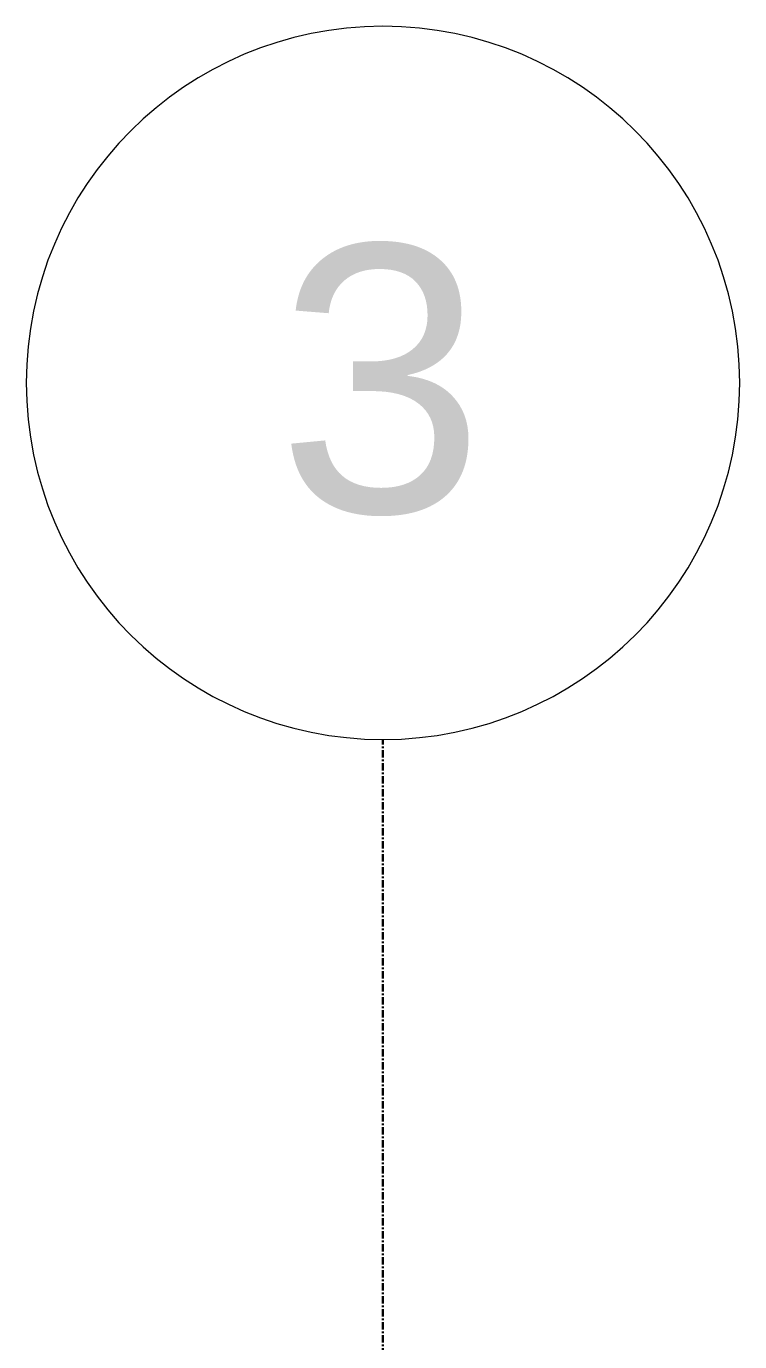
# Model space of a CAD drawing. Header units: inches. Extents: x 1718 to 6958, y -253 to 585.
# Drawn here: x 5894 to 5942, y 430 to 518.5 of the extents above; entities that cross this region are included whole.
import ezdxf

# ---------------------------------------------------------------- set-up
doc = ezdxf.new("R2010")
doc.units = ezdxf.units.IN
doc.header["$MEASUREMENT"] = 0
doc.linetypes.add('Grid Line 1_2__2_', pattern=[0.875, 0.5, -0.125, 0.125, -0.125])
for name, color, linetype, lineweight in [('0-3', 165, 'Continuous', 5), ('0-4', 10, 'Continuous', 5), ('S-GRID-1', 1, 'Grid Line 1_2__2_', 30), ('S-GRID-IDEN', 1, 'Continuous', 9), ('S-GRID-IDEN-1', 147, 'Continuous', 9)]:
    doc.layers.add(name, color=color, linetype=linetype, lineweight=lineweight)
doc.styles.add('Arial_1', font='arial.ttf', dxfattribs={"height": 18})

# ---------------------------------------------------------------- blocks, each defined once
blk = doc.blocks.new('Grid - Grid Head - Circle-1738874-BUILDING ELEVATION - COURTYARD - LOOKING EAST')
at = {"layer": 'S-GRID-IDEN-1'}
for start, end in [(0, 180), (180, 360)]:
    blk.add_arc((-3481.324, 494.5), 24, start, end, dxfattribs=at)
blk = doc.blocks.new('CTR - 1st Phase - Structure_rvt-2-BUILDING ELEVATION - COURTYARD - LOOKING EAST')
at = {"layer": 'S-GRID-1'}
blk.add_line((-2827.324, -159.836), (-2827.324, 470.5), dxfattribs=at)
at = {"layer": '0-3'}
blk.add_blockref('Grid - Grid Head - Circle-1738874-BUILDING ELEVATION - COURTYARD - LOOKING EAST', (654, 0), dxfattribs=at)
at = {"layer": 'S-GRID-IDEN', "insert": (-2834.453, 503.788), "char_height": 18, "width": 16.968, "attachment_point": 1, "style": 'Arial_1'}
blk.add_mtext('3', dxfattribs=at)

msp = doc.modelspace()

# ---------------------------------------------------------------- block references
at = {"layer": '0-4'}
msp.add_blockref('CTR - 1st Phase - Structure_rvt-2-BUILDING ELEVATION - COURTYARD - LOOKING EAST', (8745.326, 0), dxfattribs=at)

doc.saveas('drawing.dxf')
